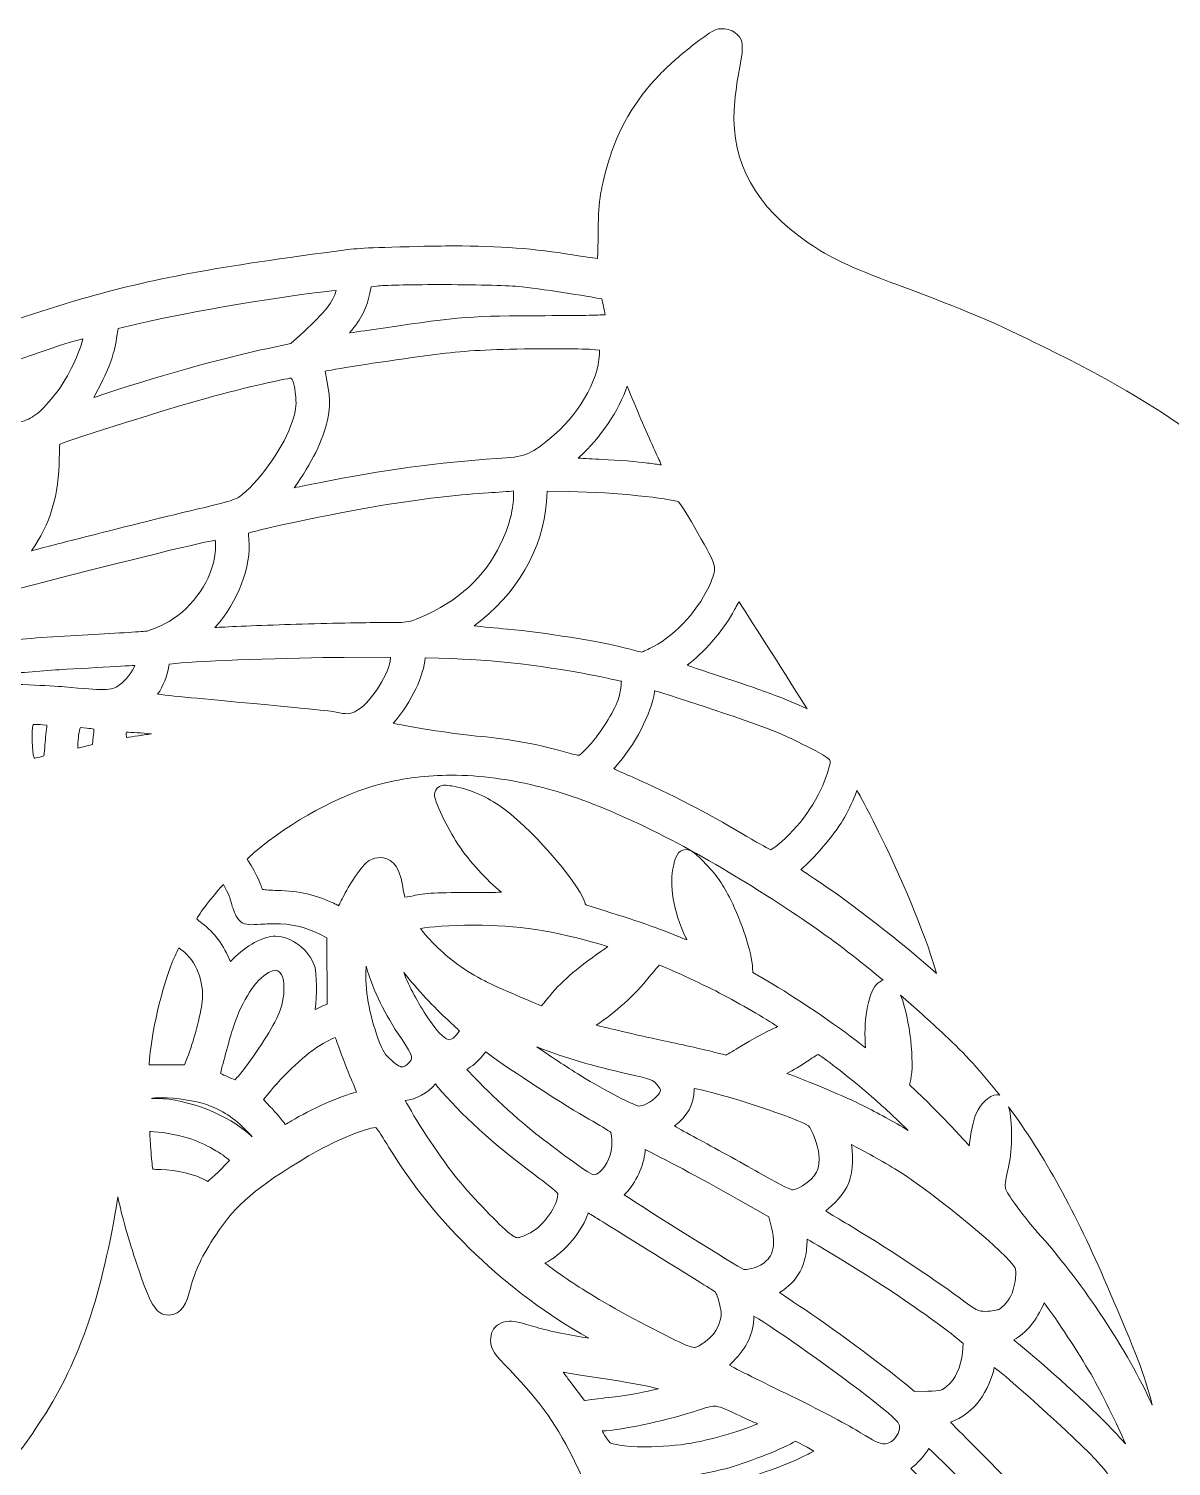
# Model space of a CAD drawing. Header units: inches. Extents: x -31 to 539, y 494 to 599.
# Drawn here: x 354.37 to 389.22, y 554.22 to 598.1 of the extents above; entities that cross this region are included whole.
import ezdxf

# ---------------------------------------------------------------- set-up
doc = ezdxf.new("R2010")
doc.units = ezdxf.units.IN
doc.header["$MEASUREMENT"] = 0
doc.layers.add('Feather', color=7, linetype='Continuous')

msp = doc.modelspace()

# ---------------------------------------------------------------- linework, layer by layer
at = {"layer": 'Feather', "lineweight": 0}
for points, knots in [([(421.539, 556.738), (419.849, 558.147), (418.664, 558.599), (416.662, 558.599), (416.514, 558.599), (416.356, 558.597), (416.193, 558.592), (415.103, 558.559), (414.391, 558.468), (413.563, 558.257), (413.394, 558.214), (413.252, 558.177), (413.161, 558.163), (413.157, 558.197), (413.153, 558.237), (413.149, 558.276), (413.018, 559.565), (412.861, 560.273), (412.386, 561.723), (411.88, 563.268), (411.226, 564.668), (409.973, 566.887), (409.332, 568.021), (407.55, 571.528), (407.128, 572.487), (406.692, 573.476), (406.204, 574.818), (406.017, 575.543), (405.823, 576.294), (405.776, 577.333), (405.904, 578.013), (406.028, 578.667), (406.267, 579.36), (406.498, 579.735), (406.621, 579.934), (406.909, 580.4), (406.582, 580.727), (406.482, 580.826), (406.367, 580.875), (406.229, 580.875), (406.049, 580.875), (405.839, 580.796), (405.396, 580.564), (404.238, 579.957), (403.488, 579.312), (402.885, 578.406), (402.14, 577.284), (401.572, 575.552), (401.243, 573.398), (401.243, 573.398), (401.209, 573.175), (401.209, 573.175), (401.181, 572.989), (401.156, 572.827), (401.135, 572.693), (401.045, 572.843), (400.931, 573.032), (400.802, 573.251), (400.133, 574.381), (398.807, 576.371), (398.074, 577.345), (396.875, 578.939), (394.941, 581.167), (393.575, 582.526), (390.79, 585.297), (388.798, 586.699), (385.048, 588.525), (383.618, 589.221), (383.037, 589.466), (380.898, 590.269), (379.327, 590.86), (378.837, 591.09), (378.142, 591.566), (376.551, 592.653), (375.792, 594.019), (375.887, 595.624), (375.906, 595.94), (375.96, 596.409), (376.006, 596.648), (376.164, 597.477), (376.2, 597.724), (375.977, 597.924), (375.842, 598.045), (375.706, 598.096), (375.523, 598.096), (375.496, 598.096), (375.467, 598.095), (375.437, 598.093), (375.373, 598.089), (375.24, 598.079), (374.589, 597.564), (374.214, 597.268), (373.841, 596.937), (373.617, 596.701), (372.836, 595.883), (372.332, 595.017), (372.031, 593.978), (371.793, 593.154), (371.74, 592.766), (371.736, 591.793), (371.734, 591.49), (371.726, 591.243), (371.717, 591.088), (371.556, 591.106), (371.295, 591.142), (370.956, 591.198), (369.826, 591.384), (368.708, 591.467), (367.332, 591.467), (367, 591.467), (366.658, 591.463), (366.285, 591.453), (364.501, 591.406), (364.43, 591.402), (363.754, 591.311), (359.717, 590.77), (358.002, 590.442), (355.774, 589.788), (352.988, 588.97), (350.413, 587.916), (347.671, 586.47), (344.151, 584.615), (343.011, 584.095), (340.894, 583.382), (339.497, 582.911), (338.511, 582.719), (337.49, 582.719), (337.225, 582.719), (336.953, 582.731), (336.66, 582.757), (335.782, 582.836), (335.258, 582.972), (334.727, 583.259), (333.94, 583.686), (333.767, 583.777), (333.587, 583.777), (333.533, 583.777), (333.489, 583.767), (333.457, 583.759), (333.131, 583.677), (332.965, 583.451), (332.966, 583.086), (332.966, 582.658), (333.367, 581.274), (333.603, 580.79), (334.121, 579.728), (335.346, 578.836), (337.245, 578.138), (337.455, 578.061), (337.643, 577.992), (337.785, 577.938), (336.941, 577.418), (335.902, 576.515), (335.259, 575.741), (334.757, 575.137), (333.627, 573.553), (333.061, 572.659), (332.577, 571.896), (332.04, 570.842), (331.369, 569.342), (330.389, 567.148), (329.591, 565.918), (328.617, 565.094), (328.013, 564.583), (327.158, 564.24), (326.49, 564.24), (326.467, 564.24), (326.445, 564.24), (326.423, 564.241), (326.187, 564.25), (325.907, 564.259), (325.8, 564.262), (325.8, 564.262), (325.777, 564.263), (325.777, 564.263), (325.533, 564.263), (325.404, 564.157), (325.339, 564.068), (325.034, 563.651), (325.362, 563.343), (325.742, 562.985), (326.259, 562.499), (326.912, 562.13), (327.579, 561.949), (327.928, 561.854), (328.63, 561.81), (329.135, 561.81), (329.341, 561.81), (329.635, 561.817), (329.864, 561.849), (329.93, 561.859), (329.992, 561.866), (330.047, 561.87), (330.024, 561.792), (329.99, 561.688), (329.94, 561.554), (329.651, 560.777), (329.594, 560.564), (329.332, 559.281), (329.027, 557.788), (328.954, 556.991), (328.958, 555.219), (328.961, 553.569), (329.067, 552.162), (329.3, 550.655), (329.576, 548.87), (329.804, 547.972), (330.318, 546.649), (330.862, 545.248), (332.268, 542.63), (333.054, 541.555), (333.674, 540.707), (335.125, 539.376), (336.222, 538.648), (337.062, 538.09), (339.969, 536.602), (340.417, 536.534), (340.486, 536.524), (340.553, 536.519), (340.617, 536.519), (340.957, 536.519), (341.213, 536.667), (341.32, 536.925), (341.454, 537.249), (341.332, 537.462), (340.961, 538.031), (339.992, 539.512), (339.653, 541.259), (339.86, 543.692), (340.014, 545.496), (340.38, 546.733), (341.312, 548.593), (342.077, 550.121), (342.951, 551.426), (344.234, 552.957), (345.169, 554.073), (345.774, 554.989), (346.128, 555.827), (346.189, 555.037), (346.176, 553.57), (346.024, 552.858), (345.711, 551.4), (345.293, 550.571), (344.366, 549.571), (343.903, 549.072), (343.903, 548.967), (343.903, 548.904), (343.903, 548.674), (344.215, 548.298), (344.462, 548.298), (344.55, 548.298), (344.659, 548.298), (347.281, 549.579), (348.283, 550.069), (349.954, 551.051), (350.857, 551.68), (352.655, 552.934), (353.721, 554.02), (354.791, 555.689), (355.929, 557.463), (356.616, 559.484), (357.088, 562.446), (357.207, 561.871), (357.404, 561.173), (357.678, 560.359), (358.064, 559.209), (358.224, 558.837), (358.637, 558.837), (359.038, 558.837), (359.192, 559.225), (359.299, 559.645), (359.44, 560.195), (359.657, 560.654), (360.073, 561.279), (360.706, 562.231), (361.289, 562.727), (362.905, 563.693), (363.664, 564.147), (364.637, 564.538), (364.956, 564.565), (365.024, 564.476), (365.168, 564.267), (365.357, 563.954), (366.758, 561.634), (368.97, 559.524), (371.453, 558.132), (370.915, 558.214), (370.259, 558.344), (369.852, 558.465), (369.387, 558.603), (369.193, 558.653), (369.035, 558.653), (368.882, 558.653), (368.78, 558.6), (368.701, 558.548), (368.529, 558.435), (368.456, 558.29), (368.456, 558.063), (368.456, 557.783), (368.589, 557.632), (369.049, 557.152), (370.021, 556.138), (370.474, 555.491), (371.071, 554.265), (371.962, 552.433), (372.415, 550.904), (373.274, 546.826), (373.888, 543.916), (374.214, 542.715), (374.861, 540.983), (375.129, 540.266), (375.627, 539.174), (375.977, 538.519), (375.939, 538.543), (375.9, 538.568), (375.859, 538.595), (373.733, 539.968), (372.542, 541.025), (371.746, 542.244), (370.923, 543.503), (370.451, 544.819), (370.45, 545.855), (370.45, 546.31), (370.196, 546.641), (369.846, 546.641), (369.734, 546.641), (369.566, 546.604), (369.404, 546.429), (369.019, 546.014), (368.56, 543.998), (368.339, 542.288), (368.236, 541.492), (368.22, 541.146), (368.247, 540.23), (368.264, 539.627), (368.319, 538.817), (368.37, 538.424), (368.472, 537.631), (368.84, 536.119), (369.208, 534.983), (369.721, 533.394), (370.7, 531.137), (371.52, 529.642), (370.367, 530.631), (369.687, 531.231), (369.497, 531.43), (368.615, 532.353), (368.162, 533.295), (367.88, 534.79), (367.753, 535.464), (367.676, 535.871), (367.217, 535.871), (367.192, 535.871), (367.166, 535.869), (367.138, 535.867), (366.671, 535.828), (366.612, 535.519), (366.457, 534.694), (366.344, 534.097), (366.324, 533.793), (366.322, 532.661), (366.319, 531.121), (366.408, 530.531), (366.82, 529.337), (367.266, 528.041), (367.769, 527.186), (368.673, 526.182), (369.613, 525.137), (370.418, 524.474), (371.866, 523.552), (371.892, 523.535), (371.923, 523.516), (371.956, 523.495), (371.735, 523.523), (371.497, 523.538), (371.258, 523.538), (370.886, 523.538), (370.543, 523.503), (370.268, 523.435), (368.813, 523.079), (367.822, 522.054), (367.404, 520.471), (367.258, 519.92), (367.242, 518.384), (367.376, 517.902), (367.546, 517.293), (367.865, 516.772), (368.38, 516.263), (369.178, 515.474), (369.964, 515.098), (370.929, 515.044), (371.08, 515.035), (371.221, 515.031), (371.345, 515.031), (371.899, 515.031), (372.23, 515.115), (372.419, 515.303), (372.538, 515.422), (372.595, 515.546), (372.594, 515.681), (372.592, 515.922), (372.409, 516.146), (372.071, 516.476), (371.614, 516.921), (371.515, 517.152), (371.487, 517.447), (371.443, 517.9), (371.863, 518.456), (372.335, 518.569), (372.438, 518.594), (372.556, 518.607), (372.677, 518.607), (372.907, 518.607), (373.136, 518.56), (373.29, 518.482), (373.931, 518.154), (374.617, 516.861), (374.921, 515.406), (374.98, 515.125), (375.051, 514.798), (375.088, 514.65), (374.967, 514.501), (374.427, 514.051), (374.026, 513.716), (372.298, 512.274), (370.159, 510.67), (368.702, 509.723), (367.358, 508.849), (367.051, 508.656), (366.175, 508.134), (363.435, 506.5), (360.879, 505.205), (357.628, 503.804), (354.457, 502.438), (349.892, 500.838), (347.237, 500.162), (344.792, 499.54), (342.155, 499.083), (339.81, 498.876), (338.115, 498.727), (337.501, 498.551), (336.953, 498.057), (336.616, 497.752), (336.444, 497.37), (336.442, 496.921), (336.44, 496.459), (336.546, 496.137), (336.822, 495.774), (337.316, 495.121), (338.529, 494.669), (340.235, 494.502), (340.35, 494.49), (340.551, 494.484), (340.83, 494.484), (341.681, 494.484), (343.115, 494.538), (343.62, 494.604), (345.414, 494.841), (347.236, 495.311), (349.527, 496.131), (351.19, 496.726), (352.249, 497.174), (355.818, 498.796), (356.643, 499.17), (359.17, 500.46), (360.401, 501.134), (364.147, 503.186), (366.83, 504.971), (369.371, 507.101), (372.725, 509.912), (374.381, 511.422), (375.701, 512.873), (375.834, 513.019), (375.937, 513.115), (375.996, 513.165), (376.112, 513.134), (376.322, 513.088), (376.717, 513.015), (378.031, 512.772), (378.546, 512.527), (379.221, 511.823), (379.899, 511.117), (380.287, 510.235), (380.233, 509.52), (380.179, 508.801), (379.832, 508.257), (379.326, 508.101), (378.754, 507.924), (378.496, 507.806), (378.385, 507.537), (378.286, 507.299), (378.247, 506.814), (379.093, 506.24), (379.621, 505.881), (380.032, 505.74), (380.663, 505.703), (380.759, 505.697), (380.852, 505.694), (380.939, 505.694), (381.652, 505.694), (382.18, 505.882), (382.822, 506.366), (383.453, 506.841), (383.973, 507.71), (384.18, 508.634), (384.314, 509.227), (384.295, 510.105), (384.146, 510.882), (384.253, 510.788), (384.378, 510.677), (384.515, 510.553), (386.387, 508.858), (387.304, 508.172), (388.441, 507.617), (389.155, 507.268), (389.799, 507.04), (390.816, 506.773), (391.379, 506.625), (392.062, 506.54), (392.692, 506.54), (393.059, 506.54), (393.402, 506.569), (393.682, 506.624), (394.436, 506.772), (395.083, 507.11), (395.554, 507.6), (395.837, 507.894), (396.13, 508.199), (395.846, 508.587), (395.708, 508.776), (395.514, 508.795), (394.92, 508.827), (393.274, 508.914), (391.456, 509.672), (389.934, 510.907), (389.449, 511.3), (388.901, 511.816), (388.525, 512.203), (389.524, 511.798), (390.589, 511.527), (391.95, 511.327), (392.436, 511.256), (393.539, 511.224), (394.358, 511.224), (394.958, 511.224), (395.46, 511.239), (395.771, 511.268), (397.891, 511.462), (400.19, 511.96), (401.627, 512.535), (402.403, 512.846), (404.605, 513.891), (405.144, 514.204), (405.383, 514.344), (406.029, 514.758), (406.583, 515.128), (407.943, 516.035), (408.274, 516.197), (408.946, 516.282), (409.046, 516.294), (409.156, 516.301), (409.274, 516.301), (409.643, 516.301), (410.029, 516.235), (410.212, 516.142), (410.458, 516.016), (410.741, 515.689), (410.885, 515.364), (410.994, 515.117), (411.109, 514.942), (411.316, 514.891), (411.373, 514.876), (411.425, 514.869), (411.474, 514.869), (411.836, 514.869), (412.018, 515.213), (412.334, 515.871), (412.668, 516.565), (412.726, 516.741), (412.811, 517.312), (412.921, 518.055), (412.869, 518.737), (412.648, 519.46), (412.146, 521.099), (411.188, 522.299), (409.443, 523.471), (409.399, 523.501), (409.359, 523.528), (409.325, 523.554), (409.375, 523.582), (409.435, 523.614), (409.504, 523.648), (410.102, 523.95), (410.597, 524.318), (411.157, 524.882), (412.618, 526.349), (413.391, 527.437), (414.605, 529.734), (415.82, 532.035), (416.648, 533.135), (417.462, 533.531), (417.667, 533.631), (417.824, 533.671), (418.005, 533.671), (418.106, 533.671), (418.219, 533.659), (418.36, 533.633), (418.429, 533.621), (418.493, 533.614), (418.552, 533.614), (418.834, 533.614), (418.952, 533.762), (418.997, 533.849), (419.114, 534.076), (419.026, 534.388), (418.73, 534.803), (417.896, 535.973), (416.785, 536.8), (415.601, 537.132), (415.197, 537.246), (414.961, 537.269), (414.201, 537.27), (414.201, 537.27), (414.191, 537.27), (414.191, 537.27), (413.688, 537.27), (413.1, 537.237), (412.853, 537.196), (412.225, 537.092), (411.274, 536.844), (410.647, 536.624), (412.265, 538.459), (413.483, 540.425), (414.595, 542.995), (415.389, 544.831), (415.727, 545.973), (416.102, 548.087), (416.669, 551.277), (416.974, 552.246), (417.734, 553.269), (418.613, 554.452), (419.744, 555.1), (421.295, 555.308), (421.667, 555.357), (422.176, 555.426), (422.176, 555.939), (422.176, 556.186), (422.02, 556.336), (421.539, 556.738)], [0, 0, 0, 0, 1, 1, 1, 2, 2, 2, 3, 3, 3, 4, 4, 4, 5, 5, 5, 6, 6, 6, 7, 7, 7, 8, 8, 8, 9, 9, 9, 10, 10, 10, 11, 11, 11, 12, 12, 12, 13, 13, 13, 14, 14, 14, 15, 15, 15, 16, 16, 16, 17, 17, 17, 18, 18, 18, 19, 19, 19, 20, 20, 20, 21, 21, 21, 22, 22, 22, 23, 23, 23, 24, 24, 24, 25, 25, 25, 26, 26, 26, 27, 27, 27, 28, 28, 28, 29, 29, 29, 30, 30, 30, 31, 31, 31, 32, 32, 32, 33, 33, 33, 34, 34, 34, 35, 35, 35, 36, 36, 36, 37, 37, 37, 38, 38, 38, 39, 39, 39, 40, 40, 40, 41, 41, 41, 42, 42, 42, 43, 43, 43, 44, 44, 44, 45, 45, 45, 46, 46, 46, 47, 47, 47, 48, 48, 48, 49, 49, 49, 50, 50, 50, 51, 51, 51, 52, 52, 52, 53, 53, 53, 54, 54, 54, 55, 55, 55, 56, 56, 56, 57, 57, 57, 58, 58, 58, 59, 59, 59, 60, 60, 60, 61, 61, 61, 62, 62, 62, 63, 63, 63, 64, 64, 64, 65, 65, 65, 66, 66, 66, 67, 67, 67, 68, 68, 68, 69, 69, 69, 70, 70, 70, 71, 71, 71, 72, 72, 72, 73, 73, 73, 74, 74, 74, 75, 75, 75, 76, 76, 76, 77, 77, 77, 78, 78, 78, 79, 79, 79, 80, 80, 80, 81, 81, 81, 82, 82, 82, 83, 83, 83, 84, 84, 84, 85, 85, 85, 86, 86, 86, 87, 87, 87, 88, 88, 88, 89, 89, 89, 90, 90, 90, 91, 91, 91, 92, 92, 92, 93, 93, 93, 94, 94, 94, 95, 95, 95, 96, 96, 96, 97, 97, 97, 98, 98, 98, 99, 99, 99, 100, 100, 100, 101, 101, 101, 102, 102, 102, 103, 103, 103, 104, 104, 104, 105, 105, 105, 106, 106, 106, 107, 107, 107, 108, 108, 108, 109, 109, 109, 110, 110, 110, 111, 111, 111, 112, 112, 112, 113, 113, 113, 114, 114, 114, 115, 115, 115, 116, 116, 116, 117, 117, 117, 118, 118, 118, 119, 119, 119, 120, 120, 120, 121, 121, 121, 122, 122, 122, 123, 123, 123, 124, 124, 124, 125, 125, 125, 126, 126, 126, 127, 127, 127, 128, 128, 128, 129, 129, 129, 130, 130, 130, 131, 131, 131, 132, 132, 132, 133, 133, 133, 134, 134, 134, 135, 135, 135, 136, 136, 136, 137, 137, 137, 138, 138, 138, 139, 139, 139, 140, 140, 140, 141, 141, 141, 142, 142, 142, 143, 143, 143, 144, 144, 144, 145, 145, 145, 146, 146, 146, 147, 147, 147, 148, 148, 148, 149, 149, 149, 150, 150, 150, 151, 151, 151, 152, 152, 152, 153, 153, 153, 154, 154, 154, 155, 155, 155, 156, 156, 156, 157, 157, 157, 158, 158, 158, 159, 159, 159, 160, 160, 160, 161, 161, 161, 162, 162, 162, 163, 163, 163, 164, 164, 164, 165, 165, 165, 166, 166, 166, 167, 167, 167, 168, 168, 168, 169, 169, 169, 170, 170, 170, 171, 171, 171, 172, 172, 172, 173, 173, 173, 174, 174, 174, 175, 175, 175, 176, 176, 176, 177, 177, 177, 178, 178, 178, 179, 179, 179, 180, 180, 180, 181, 181, 181, 182, 182, 182, 183, 183, 183, 184, 184, 184, 185, 185, 185, 186, 186, 186, 187, 187, 187, 188, 188, 188, 189, 189, 189, 190, 190, 190, 191, 191, 191, 192, 192, 192, 193, 193, 193, 194, 194, 194, 195, 195, 195, 196, 196, 196, 197, 197, 197, 198, 198, 198, 199, 199, 199, 200, 200, 200, 201, 201, 201, 202, 202, 202, 203, 203, 203, 204, 204, 204, 205, 205, 205, 206, 206, 206, 207, 207, 207, 208, 208, 208, 209, 209, 209, 210, 210, 210, 211, 211, 211, 212, 212, 212, 213, 213, 213, 214, 214, 214, 215, 215, 215, 216, 216, 216, 216]), ([(362.757, 588.849), (362.757, 588.849), (362.362, 588.485), (362.362, 588.485), (362.362, 588.485), (361.671, 588.34), (361.671, 588.34), (360.282, 588.05), (358.112, 587.439), (356.395, 586.855), (356.38, 586.85), (356.365, 586.845), (356.351, 586.84), (356.445, 587.009), (356.554, 587.221), (356.64, 587.401), (356.908, 587.963), (356.984, 588.214), (357.088, 588.89), (357.088, 588.89), (357.097, 588.948), (357.097, 588.948), (357.097, 588.948), (357.787, 589.113), (357.787, 589.113), (359.149, 589.438), (362.468, 589.997), (363.609, 590.093), (363.609, 590.093), (363.747, 590.105), (363.747, 590.105), (363.659, 589.768), (363.395, 589.437), (362.757, 588.849)], [0, 0, 0, 0, 1, 1, 1, 2, 2, 2, 3, 3, 3, 4, 4, 4, 5, 5, 5, 6, 6, 6, 7, 7, 7, 8, 8, 8, 9, 9, 9, 10, 10, 10, 11, 11, 11, 11]), ([(370.122, 589.339), (367.866, 589.335), (367.543, 589.31), (365.176, 588.962), (364.797, 588.906), (364.423, 588.852), (364.155, 588.812), (364.529, 589.264), (364.677, 589.561), (364.773, 590.031), (364.773, 590.031), (364.811, 590.219), (364.811, 590.219), (364.811, 590.219), (364.986, 590.241), (364.986, 590.241), (365.208, 590.269), (365.944, 590.287), (366.862, 590.287), (367.945, 590.287), (368.921, 590.264), (369.289, 590.229), (369.941, 590.167), (371.444, 589.933), (371.846, 589.849), (371.878, 589.728), (371.923, 589.522), (371.954, 589.367), (371.722, 589.355), (371.218, 589.341), (370.122, 589.339)], [0, 0, 0, 0, 1, 1, 1, 2, 2, 2, 3, 3, 3, 4, 4, 4, 5, 5, 5, 6, 6, 6, 7, 7, 7, 8, 8, 8, 9, 9, 9, 10, 10, 10, 10]), ([(355.229, 587.009), (354.725, 586.371), (354.523, 586.226), (354.173, 586.113), (353.735, 585.972), (350.619, 584.84), (349.604, 584.454), (349.26, 584.323), (348.561, 584.066), (348.047, 583.882), (347.838, 583.807), (347.658, 583.743), (347.513, 583.692), (347.528, 583.728), (347.544, 583.766), (347.561, 583.807), (347.684, 584.101), (347.736, 584.355), (347.761, 584.777), (347.769, 584.913), (347.785, 585.166), (347.806, 585.207), (347.806, 585.208), (347.81, 585.212), (347.826, 585.222), (348.079, 585.388), (350.13, 586.41), (350.973, 586.781), (352.507, 587.454), (355.095, 588.403), (356.019, 588.635), (355.935, 588.239), (355.571, 587.442), (355.229, 587.009)], [0, 0, 0, 0, 1, 1, 1, 2, 2, 2, 3, 3, 3, 4, 4, 4, 5, 5, 5, 6, 6, 6, 7, 7, 7, 8, 8, 8, 9, 9, 9, 10, 10, 10, 11, 11, 11, 11]), ([(370.248, 585.578), (369.629, 585.076), (369.509, 585.031), (368.641, 584.977), (366.919, 584.87), (365.147, 584.628), (363.225, 584.238), (362.922, 584.176), (362.662, 584.125), (362.464, 584.088), (363.008, 584.844), (363.34, 585.521), (363.477, 586.151), (363.579, 586.624), (363.573, 586.812), (363.413, 587.644), (363.441, 587.65), (363.47, 587.656), (363.497, 587.661), (363.985, 587.76), (365.571, 587.999), (366.762, 588.152), (367.635, 588.265), (368.221, 588.302), (369.486, 588.324), (369.783, 588.329), (370.098, 588.332), (370.396, 588.332), (370.951, 588.332), (371.388, 588.323), (371.538, 588.307), (371.538, 588.307), (371.779, 588.283), (371.779, 588.283), (371.779, 588.283), (371.774, 588.156), (371.774, 588.156), (371.736, 587.323), (371.123, 586.287), (370.248, 585.578)], [0, 0, 0, 0, 1, 1, 1, 2, 2, 2, 3, 3, 3, 4, 4, 4, 5, 5, 5, 6, 6, 6, 7, 7, 7, 8, 8, 8, 9, 9, 9, 10, 10, 10, 11, 11, 11, 12, 12, 12, 13, 13, 13, 13]), ([(362.377, 587.433), (362.402, 587.401), (362.48, 587.272), (362.513, 586.853), (362.535, 586.58), (362.516, 586.447), (362.406, 586.103), (362.177, 585.387), (361.479, 584.369), (360.882, 583.88), (360.696, 583.727), (360.622, 583.696), (359.308, 583.385), (358.528, 583.2), (357.035, 582.83), (355.981, 582.559), (355.431, 582.418), (354.848, 582.268), (354.45, 582.164), (355.02, 582.951), (355.299, 583.883), (355.302, 585.008), (355.302, 585.1), (355.303, 585.324), (355.317, 585.418), (355.751, 585.587), (358.74, 586.535), (359.766, 586.815), (361.076, 587.174), (362.168, 587.416), (362.377, 587.433)], [0, 0, 0, 0, 1, 1, 1, 2, 2, 2, 3, 3, 3, 4, 4, 4, 5, 5, 5, 6, 6, 6, 7, 7, 7, 8, 8, 8, 9, 9, 9, 10, 10, 10, 10]), ([(372.625, 587.189), (372.893, 586.517), (373.192, 585.813), (373.427, 585.305), (373.524, 585.097), (373.603, 584.919), (373.66, 584.787), (373.555, 584.799), (373.417, 584.818), (373.244, 584.842), (372.956, 584.882), (372.333, 584.931), (371.856, 584.952), (371.579, 584.964), (371.32, 584.979), (371.13, 584.992), (371.13, 584.992), (371.159, 585.019), (371.159, 585.019), (371.806, 585.609), (372.372, 586.454), (372.625, 587.189)], [0, 0, 0, 0, 1, 1, 1, 2, 2, 2, 3, 3, 3, 4, 4, 4, 5, 5, 5, 6, 6, 6, 7, 7, 7, 7]), ([(365.018, 579.971), (364.477, 579.971), (363.281, 579.946), (362.353, 579.915), (361.424, 579.885), (360.417, 579.844), (360.11, 579.824), (360.087, 579.822), (360.065, 579.821), (360.043, 579.82), (360.052, 579.83), (360.062, 579.841), (360.072, 579.852), (360.74, 580.581), (361.165, 581.7), (361.084, 582.514), (361.08, 582.555), (361.07, 582.652), (361.071, 582.703), (361.381, 582.82), (364.135, 583.397), (365.358, 583.585), (366.559, 583.77), (367.605, 583.89), (368.383, 583.932), (368.636, 583.946), (369.043, 583.973), (369.149, 583.992), (369.154, 583.957), (369.158, 583.898), (369.155, 583.803), (369.143, 583.371), (369.011, 582.89), (368.763, 582.373), (368.274, 581.355), (367.471, 580.62), (366.309, 580.125), (365.948, 579.971), (365.948, 579.971), (365.018, 579.971)], [0, 0, 0, 0, 1, 1, 1, 2, 2, 2, 3, 3, 3, 4, 4, 4, 5, 5, 5, 6, 6, 6, 7, 7, 7, 8, 8, 8, 9, 9, 9, 10, 10, 10, 11, 11, 11, 12, 12, 12, 13, 13, 13, 13]), ([(375.172, 581.198), (374.86, 580.432), (374.127, 579.608), (373.428, 579.241), (373.252, 579.149), (373.117, 579.092), (373.059, 579.072), (372.981, 579.089), (372.784, 579.136), (372.53, 579.202), (371.761, 579.402), (370.098, 579.668), (368.97, 579.772), (368.603, 579.806), (368.218, 579.844), (367.957, 579.871), (369.242, 580.821), (370.063, 582.23), (370.157, 583.659), (370.157, 583.659), (370.179, 583.984), (370.179, 583.984), (370.179, 583.984), (370.845, 583.973), (370.845, 583.973), (372.303, 583.949), (373.902, 583.763), (374.192, 583.655), (374.268, 583.558), (374.495, 583.203), (374.781, 582.7), (375.365, 581.675), (375.365, 581.675), (375.172, 581.198)], [0, 0, 0, 0, 1, 1, 1, 2, 2, 2, 3, 3, 3, 4, 4, 4, 5, 5, 5, 6, 6, 6, 7, 7, 7, 8, 8, 8, 9, 9, 9, 10, 10, 10, 11, 11, 11, 11]), ([(353.735, 579.431), (353.155, 579.371), (352.718, 579.333), (352.43, 579.316), (352.733, 579.69), (352.95, 580.084), (353.073, 580.489), (353.112, 580.617), (353.148, 580.716), (353.172, 580.776), (353.768, 580.944), (357.462, 581.885), (358.901, 582.23), (359.441, 582.359), (359.851, 582.447), (360.057, 582.485), (360.071, 582.369), (360.073, 582.171), (360.034, 581.954), (359.883, 581.125), (359.269, 580.312), (358.507, 579.93), (358.273, 579.813), (358.037, 579.725), (357.977, 579.715), (357.893, 579.703), (357.129, 579.652), (356.167, 579.6), (355.253, 579.551), (354.162, 579.475), (353.735, 579.431)], [0, 0, 0, 0, 1, 1, 1, 2, 2, 2, 3, 3, 3, 4, 4, 4, 5, 5, 5, 6, 6, 6, 7, 7, 7, 8, 8, 8, 9, 9, 9, 10, 10, 10, 10]), ([(375.376, 578.359), (374.973, 578.489), (374.66, 578.597), (374.453, 578.673), (374.453, 578.673), (374.454, 578.674), (374.455, 578.674), (374.937, 579.028), (375.544, 579.722), (375.835, 580.254), (375.881, 580.338), (375.962, 580.485), (376.033, 580.609), (376.453, 579.959), (377.56, 578.215), (378.111, 577.337), (377.416, 577.665), (376.699, 577.932), (375.376, 578.359)], [0, 0, 0, 0, 1, 1, 1, 2, 2, 2, 3, 3, 3, 4, 4, 4, 5, 5, 5, 6, 6, 6, 6]), ([(358.646, 578.646), (358.646, 578.646), (358.657, 578.708), (358.657, 578.708), (358.657, 578.708), (358.853, 578.727), (358.853, 578.727), (359.624, 578.804), (362.406, 578.903), (363.985, 578.91), (363.985, 578.91), (365.4, 578.916), (365.4, 578.916), (365.4, 578.916), (365.399, 578.885), (365.399, 578.885), (365.385, 578.449), (364.839, 577.58), (364.41, 577.307), (364.271, 577.219), (364.19, 577.191), (364.075, 577.191), (363.996, 577.191), (363.894, 577.205), (363.746, 577.236), (363.516, 577.284), (363.12, 577.323), (359.51, 577.662), (358.98, 577.711), (358.563, 577.755), (358.3, 577.785), (358.474, 578.04), (358.593, 578.336), (358.646, 578.646)], [0, 0, 0, 0, 1, 1, 1, 2, 2, 2, 3, 3, 3, 4, 4, 4, 5, 5, 5, 6, 6, 6, 7, 7, 7, 8, 8, 8, 9, 9, 9, 10, 10, 10, 11, 11, 11, 11]), ([(365.521, 576.94), (366.037, 577.543), (366.431, 578.37), (366.46, 578.899), (366.46, 578.899), (367.295, 578.871), (367.295, 578.871), (368.779, 578.821), (370.608, 578.589), (372.066, 578.264), (372.243, 578.225), (372.364, 578.199), (372.447, 578.182), (372.439, 578.034), (372.403, 577.784), (372.345, 577.619), (372.21, 577.234), (371.808, 576.594), (371.467, 576.221), (371.336, 576.078), (371.22, 575.968), (371.165, 575.921), (371.101, 575.926), (370.973, 575.95), (370.779, 576.008), (370.029, 576.233), (368.931, 576.439), (368.17, 576.497), (367.457, 576.551), (366.066, 576.776), (365.488, 576.9), (365.499, 576.913), (365.51, 576.926), (365.521, 576.94)], [0, 0, 0, 0, 1, 1, 1, 2, 2, 2, 3, 3, 3, 4, 4, 4, 5, 5, 5, 6, 6, 6, 7, 7, 7, 8, 8, 8, 9, 9, 9, 10, 10, 10, 11, 11, 11, 11]), ([(352.88, 578.12), (352.184, 578.135), (351.606, 578.152), (351.302, 578.164), (351.312, 578.187), (351.321, 578.206), (351.326, 578.212), (351.385, 578.252), (351.733, 578.268), (352.214, 578.29), (352.214, 578.29), (352.231, 578.291), (352.231, 578.291), (352.659, 578.311), (353.347, 578.364), (353.765, 578.409), (354.175, 578.453), (354.962, 578.514), (355.519, 578.546), (356.078, 578.577), (356.822, 578.62), (357.174, 578.641), (357.375, 578.652), (357.51, 578.659), (357.601, 578.66), (357.538, 578.5), (357.347, 578.213), (357.138, 578.069), (356.992, 577.969), (356.921, 577.928), (356.631, 577.928), (356.402, 577.928), (356.071, 577.954), (355.46, 578.009), (355.016, 578.049), (353.859, 578.099), (352.88, 578.12)], [0, 0, 0, 0, 1, 1, 1, 2, 2, 2, 3, 3, 3, 4, 4, 4, 5, 5, 5, 6, 6, 6, 7, 7, 7, 8, 8, 8, 9, 9, 9, 10, 10, 10, 11, 11, 11, 12, 12, 12, 12]), ([(378.693, 575.278), (378.448, 574.542), (377.843, 573.685), (377.221, 573.192), (377.131, 573.121), (377.051, 573.069), (377.001, 573.04), (376.867, 573.105), (376.544, 573.283), (376.121, 573.536), (375.104, 574.144), (373.921, 574.753), (372.792, 575.25), (372.546, 575.359), (372.345, 575.451), (372.212, 575.515), (372.226, 575.532), (372.243, 575.55), (372.261, 575.571), (372.843, 576.202), (373.377, 577.225), (373.451, 577.852), (373.453, 577.863), (373.454, 577.875), (373.456, 577.887), (373.988, 577.756), (376.586, 576.879), (377.186, 576.625), (377.547, 576.472), (378.079, 576.216), (378.372, 576.054), (378.564, 575.948), (378.781, 575.828), (378.808, 575.762), (378.834, 575.699), (378.759, 575.475), (378.693, 575.278)], [0, 0, 0, 0, 1, 1, 1, 2, 2, 2, 3, 3, 3, 4, 4, 4, 5, 5, 5, 6, 6, 6, 7, 7, 7, 8, 8, 8, 9, 9, 9, 10, 10, 10, 11, 11, 11, 12, 12, 12, 12]), ([(354.504, 576.863), (354.519, 576.865), (354.542, 576.866), (354.573, 576.866), (354.626, 576.866), (354.695, 576.862), (354.785, 576.855), (354.785, 576.855), (354.924, 576.843), (354.924, 576.843), (354.903, 576.696), (354.878, 576.44), (354.862, 576.239), (354.855, 576.15), (354.842, 575.977), (354.825, 575.904), (354.765, 575.884), (354.651, 575.854), (354.557, 575.836), (354.552, 575.835), (354.546, 575.834), (354.542, 575.833), (354.539, 575.84), (354.536, 575.846), (354.533, 575.854), (354.461, 576.025), (354.456, 576.656), (354.504, 576.863)], [0, 0, 0, 0, 1, 1, 1, 2, 2, 2, 3, 3, 3, 4, 4, 4, 5, 5, 5, 6, 6, 6, 7, 7, 7, 8, 8, 8, 9, 9, 9, 9]), ([(356.355, 576.72), (356.354, 576.662), (356.349, 576.584), (356.339, 576.489), (356.339, 576.489), (356.312, 576.253), (356.312, 576.253), (356.312, 576.253), (355.865, 576.144), (355.865, 576.144), (355.863, 576.329), (355.89, 576.626), (355.932, 576.727), (355.932, 576.727), (355.951, 576.77), (355.951, 576.77), (355.951, 576.77), (356.139, 576.75), (356.139, 576.75), (356.226, 576.741), (356.299, 576.73), (356.355, 576.72)], [0, 0, 0, 0, 1, 1, 1, 2, 2, 2, 3, 3, 3, 4, 4, 4, 5, 5, 5, 6, 6, 6, 7, 7, 7, 7]), ([(358.115, 576.578), (357.954, 576.555), (357.813, 576.535), (357.714, 576.519), (357.569, 576.495), (357.443, 576.475), (357.35, 576.462), (357.346, 576.516), (357.344, 576.577), (357.346, 576.631), (357.518, 576.622), (357.8, 576.602), (358.115, 576.578)], [0, 0, 0, 0, 1, 1, 1, 2, 2, 2, 3, 3, 3, 4, 4, 4, 4]), ([(380.214, 568.916), (379.958, 568.618), (379.822, 567.759), (379.894, 566.989), (379.837, 567.034), (379.774, 567.083), (379.706, 567.137), (379.035, 567.668), (377.703, 568.569), (376.912, 569.027), (376.912, 569.027), (376.45, 569.294), (376.45, 569.294), (376.45, 569.294), (376.447, 569.43), (376.447, 569.43), (376.436, 569.886), (376.094, 570.873), (375.781, 571.509), (375.551, 571.977), (375.377, 572.229), (375.035, 572.59), (374.73, 572.912), (374.589, 573.043), (374.414, 573.043), (374.149, 573.043), (374.082, 572.754), (374.042, 572.581), (373.894, 571.947), (374.02, 571.195), (374.416, 570.347), (374.426, 570.326), (374.435, 570.306), (374.444, 570.286), (374.352, 570.322), (374.247, 570.364), (374.129, 570.413), (373.48, 570.681), (372.691, 570.951), (371.492, 571.313), (371.356, 571.354), (371.356, 571.354), (371.326, 571.443), (371.1, 572.103), (369.61, 573.788), (368.711, 574.398), (368.282, 574.688), (367.72, 574.919), (367.278, 574.985), (367.186, 574.999), (367.117, 575.008), (367.061, 575.008), (367.025, 575.008), (366.915, 575.008), (366.83, 574.922), (366.747, 574.837), (366.748, 574.728), (366.748, 574.692), (366.751, 574.447), (367.265, 573.502), (367.482, 573.176), (367.808, 572.688), (368.333, 572.112), (368.787, 571.74), (368.565, 571.739), (368.293, 571.738), (367.986, 571.737), (366.836, 571.736), (366.43, 571.714), (366.097, 571.637), (366.051, 571.626), (365.927, 571.598), (365.843, 571.587), (365.823, 571.658), (365.796, 571.772), (365.777, 571.912), (365.672, 572.648), (365.349, 572.802), (365.097, 572.802), (364.988, 572.802), (364.874, 572.771), (364.757, 572.708), (364.524, 572.583), (364.118, 571.915), (363.952, 571.585), (363.952, 571.585), (363.933, 571.546), (363.933, 571.546), (363.892, 571.465), (363.851, 571.382), (363.821, 571.331), (363.786, 571.346), (363.742, 571.369), (363.7, 571.389), (363.7, 571.389), (363.67, 571.404), (363.67, 571.404), (363.158, 571.658), (362.611, 571.783), (361.949, 571.798), (361.742, 571.803), (361.585, 571.816), (361.499, 571.828), (361.483, 571.867), (361.462, 571.921), (361.441, 571.983), (361.393, 572.126), (361.264, 572.38), (361.149, 572.561), (361.1, 572.637), (361.061, 572.703), (361.033, 572.752), (361.083, 572.802), (361.156, 572.871), (361.247, 572.951), (362.333, 573.895), (363.891, 574.74), (365.125, 575.053), (365.817, 575.228), (366.513, 575.314), (367.251, 575.314), (368.136, 575.314), (369.05, 575.191), (370.046, 574.938), (371.552, 574.557), (373.618, 573.615), (375.716, 572.355), (377.634, 571.204), (378.968, 570.283), (380.429, 569.056), (380.363, 569.04), (380.287, 569.001), (380.214, 568.916)], [0, 0, 0, 0, 1, 1, 1, 2, 2, 2, 3, 3, 3, 4, 4, 4, 5, 5, 5, 6, 6, 6, 7, 7, 7, 8, 8, 8, 9, 9, 9, 10, 10, 10, 11, 11, 11, 12, 12, 12, 13, 13, 13, 14, 14, 14, 15, 15, 15, 16, 16, 16, 17, 17, 17, 18, 18, 18, 19, 19, 19, 20, 20, 20, 21, 21, 21, 22, 22, 22, 23, 23, 23, 24, 24, 24, 25, 25, 25, 26, 26, 26, 27, 27, 27, 28, 28, 28, 29, 29, 29, 30, 30, 30, 31, 31, 31, 32, 32, 32, 33, 33, 33, 34, 34, 34, 35, 35, 35, 36, 36, 36, 37, 37, 37, 38, 38, 38, 39, 39, 39, 40, 40, 40, 41, 41, 41, 42, 42, 42, 43, 43, 43, 44, 44, 44, 44]), ([(378.337, 572.154), (378.165, 572.267), (378.022, 572.364), (377.921, 572.435), (377.926, 572.439), (377.931, 572.443), (377.936, 572.448), (378.268, 572.714), (378.93, 573.493), (379.201, 573.937), (379.323, 574.136), (379.496, 574.491), (379.586, 574.726), (379.602, 574.769), (379.618, 574.809), (379.633, 574.847), (379.784, 574.588), (380.025, 574.124), (380.353, 573.461), (381.092, 571.968), (381.835, 570.12), (382.053, 569.265), (381.107, 570.125), (379.373, 571.475), (378.337, 572.154)], [0, 0, 0, 0, 1, 1, 1, 2, 2, 2, 3, 3, 3, 4, 4, 4, 5, 5, 5, 6, 6, 6, 7, 7, 7, 8, 8, 8, 8]), ([(363.091, 569.471), (362.922, 569.983), (362.385, 570.4), (361.895, 570.4), (361.895, 570.4), (361.892, 570.4), (361.892, 570.4), (361.514, 570.399), (361.005, 570.124), (360.595, 569.698), (360.567, 569.668), (360.541, 569.643), (360.518, 569.62), (360.317, 570.127), (360.037, 570.506), (359.65, 570.8), (359.583, 570.85), (359.53, 570.898), (359.493, 570.934), (359.626, 571.17), (360.074, 571.74), (360.307, 571.976), (360.388, 571.841), (360.495, 571.616), (360.544, 571.426), (360.581, 571.285), (360.657, 571.077), (360.725, 570.971), (360.83, 570.807), (360.941, 570.752), (361.165, 570.752), (361.258, 570.752), (361.385, 570.76), (361.569, 570.772), (361.667, 570.779), (361.764, 570.783), (361.856, 570.783), (362.368, 570.783), (362.802, 570.683), (363.223, 570.47), (363.223, 570.47), (363.466, 570.346), (363.466, 570.346), (363.466, 570.346), (363.471, 568.332), (363.471, 568.332), (363.471, 568.332), (363.138, 568.174), (363.108, 568.159), (363.156, 568.597), (363.161, 569.259), (363.091, 569.471)], [0, 0, 0, 0, 1, 1, 1, 2, 2, 2, 3, 3, 3, 4, 4, 4, 5, 5, 5, 6, 6, 6, 7, 7, 7, 8, 8, 8, 9, 9, 9, 10, 10, 10, 11, 11, 11, 12, 12, 12, 13, 13, 13, 14, 14, 14, 15, 15, 15, 16, 16, 16, 17, 17, 17, 17]), ([(371.82, 569.933), (371.077, 569.421), (370.562, 568.967), (370.199, 568.507), (370.118, 568.403), (370.052, 568.325), (370.006, 568.273), (369.641, 568.419), (368.54, 568.898), (368.276, 569.034), (367.696, 569.333), (367.202, 569.692), (366.766, 570.131), (366.518, 570.38), (366.386, 570.538), (366.315, 570.634), (366.607, 570.684), (367.218, 570.737), (367.916, 570.739), (367.916, 570.739), (367.957, 570.739), (367.957, 570.739), (369.251, 570.739), (370.376, 570.567), (371.839, 570.146), (371.912, 570.125), (371.977, 570.105), (372.035, 570.087), (371.975, 570.042), (371.904, 569.99), (371.82, 569.933)], [0, 0, 0, 0, 1, 1, 1, 2, 2, 2, 3, 3, 3, 4, 4, 4, 5, 5, 5, 6, 6, 6, 7, 7, 7, 8, 8, 8, 9, 9, 9, 10, 10, 10, 10]), ([(358.057, 566.663), (358.148, 567.68), (358.489, 569.058), (358.833, 569.801), (358.857, 569.853), (358.911, 569.97), (358.952, 570.041), (358.973, 570.026), (359.002, 570.006), (359.04, 569.977), (359.476, 569.645), (359.725, 569.014), (359.66, 568.407), (359.616, 568.003), (359.39, 567.151), (359.204, 566.685), (359.204, 566.685), (359.118, 566.47), (359.118, 566.47), (359.118, 566.47), (358.039, 566.47), (358.039, 566.47), (358.039, 566.47), (358.057, 566.663), (358.057, 566.663)], [0, 0, 0, 0, 1, 1, 1, 2, 2, 2, 3, 3, 3, 4, 4, 4, 5, 5, 5, 6, 6, 6, 7, 7, 7, 8, 8, 8, 8]), ([(364.658, 569.45), (364.658, 569.461), (364.659, 569.472), (364.66, 569.483), (364.893, 568.697), (365.214, 568.044), (365.737, 567.274), (366.126, 566.7), (366.091, 566.664), (365.922, 566.495), (365.835, 566.409), (365.789, 566.409), (365.771, 566.409), (365.718, 566.409), (365.616, 566.444), (365.43, 566.612), (365.229, 566.792), (365.173, 566.868), (365.031, 567.26), (364.743, 568.056), (364.624, 568.752), (364.658, 569.45)], [0, 0, 0, 0, 1, 1, 1, 2, 2, 2, 3, 3, 3, 4, 4, 4, 5, 5, 5, 6, 6, 6, 7, 7, 7, 7]), ([(377.105, 567.592), (376.857, 567.483), (376.411, 567.242), (376.111, 567.053), (375.878, 566.907), (375.709, 566.811), (375.631, 566.77), (375.559, 566.788), (375.428, 566.821), (375.266, 566.865), (375.042, 566.925), (374.36, 567.079), (373.745, 567.209), (372.749, 567.419), (372.054, 567.587), (371.677, 567.69), (372.239, 568.045), (372.874, 568.62), (373.297, 569.159), (373.429, 569.326), (373.534, 569.449), (373.599, 569.52), (373.906, 569.405), (374.818, 568.993), (375.443, 568.666), (376.077, 568.335), (376.838, 567.886), (377.214, 567.642), (377.181, 567.626), (377.144, 567.61), (377.105, 567.592)], [0, 0, 0, 0, 1, 1, 1, 2, 2, 2, 3, 3, 3, 4, 4, 4, 5, 5, 5, 6, 6, 6, 7, 7, 7, 8, 8, 8, 9, 9, 9, 10, 10, 10, 10]), ([(360.664, 566.017), (360.544, 566.06), (360.34, 566.15), (360.219, 566.214), (360.29, 566.519), (360.501, 567.299), (360.614, 567.637), (360.891, 568.462), (361.292, 569.079), (361.686, 569.288), (361.776, 569.336), (361.848, 569.36), (361.9, 569.36), (361.927, 569.36), (361.983, 569.36), (362.082, 569.228), (362.176, 569.101), (362.194, 568.552), (362.038, 568.139), (361.888, 567.742), (361.422, 566.978), (360.976, 566.401), (360.838, 566.221), (360.729, 566.091), (360.664, 566.017)], [0, 0, 0, 0, 1, 1, 1, 2, 2, 2, 3, 3, 3, 4, 4, 4, 5, 5, 5, 6, 6, 6, 7, 7, 7, 8, 8, 8, 8]), ([(367.155, 567.844), (367.316, 567.698), (367.435, 567.58), (367.504, 567.505), (367.484, 567.476), (367.458, 567.441), (367.427, 567.404), (367.365, 567.328), (367.274, 567.238), (367.2, 567.238), (367.105, 567.238), (366.913, 567.355), (366.539, 567.914), (366.239, 568.362), (365.983, 568.845), (365.805, 569.292), (366.244, 568.751), (366.729, 568.229), (367.155, 567.844)], [0, 0, 0, 0, 1, 1, 1, 2, 2, 2, 3, 3, 3, 4, 4, 4, 5, 5, 5, 6, 6, 6, 6]), ([(383.897, 565.559), (383.642, 565.559), (383.404, 565.26), (383.277, 565.005), (383.179, 564.808), (383.089, 564.359), (383.055, 564.006), (382.965, 564.101), (382.86, 564.216), (382.742, 564.345), (382.409, 564.709), (381.912, 565.22), (381.633, 565.484), (381.633, 565.484), (381.23, 565.865), (381.23, 565.865), (381.23, 565.865), (381.27, 566.027), (381.27, 566.027), (381.387, 566.515), (381.255, 567.879), (380.963, 568.599), (381.391, 568.226), (381.836, 567.824), (382.315, 567.379), (382.902, 566.833), (383.458, 566.225), (383.988, 565.544), (383.952, 565.556), (383.92, 565.559), (383.897, 565.559)], [0, 0, 0, 0, 1, 1, 1, 2, 2, 2, 3, 3, 3, 4, 4, 4, 5, 5, 5, 6, 6, 6, 7, 7, 7, 8, 8, 8, 9, 9, 9, 10, 10, 10, 10]), ([(362.194, 564.651), (362.115, 564.774), (361.903, 565.019), (361.735, 565.196), (361.735, 565.196), (361.529, 565.413), (361.529, 565.413), (361.529, 565.413), (361.739, 565.67), (361.739, 565.67), (362.261, 566.309), (362.96, 566.929), (363.438, 567.178), (363.554, 567.238), (363.649, 567.282), (363.719, 567.312), (363.749, 567.237), (363.787, 567.135), (363.829, 567.01), (363.916, 566.746), (364.088, 566.302), (364.211, 566.02), (364.243, 565.947), (364.32, 565.772), (364.366, 565.645), (363.894, 565.534), (362.955, 565.107), (362.38, 564.761), (362.307, 564.717), (362.245, 564.68), (362.194, 564.651)], [0, 0, 0, 0, 1, 1, 1, 2, 2, 2, 3, 3, 3, 4, 4, 4, 5, 5, 5, 6, 6, 6, 7, 7, 7, 8, 8, 8, 9, 9, 9, 10, 10, 10, 10]), ([(368.201, 566.738), (368.201, 566.738), (368.314, 566.867), (368.314, 566.867), (368.314, 566.867), (368.389, 566.811), (368.389, 566.811), (368.995, 566.357), (370.826, 565.166), (371.45, 564.82), (371.788, 564.633), (372.044, 564.471), (372.128, 564.409), (372.141, 564.359), (372.159, 564.246), (372.158, 564.11), (372.158, 563.763), (372.006, 563.393), (371.788, 563.21), (371.721, 563.153), (371.637, 563.119), (371.609, 563.113), (371.407, 563.167), (370.389, 563.949), (369.839, 564.371), (369.203, 564.858), (368.069, 565.948), (367.732, 566.337), (367.876, 566.413), (368.071, 566.589), (368.201, 566.738)], [0, 0, 0, 0, 1, 1, 1, 2, 2, 2, 3, 3, 3, 4, 4, 4, 5, 5, 5, 6, 6, 6, 7, 7, 7, 8, 8, 8, 9, 9, 9, 10, 10, 10, 10]), ([(372.661, 566.194), (373.379, 566.035), (373.398, 566.015), (373.516, 565.888), (373.617, 565.78), (373.64, 565.703), (373.64, 565.687), (373.634, 565.627), (373.481, 565.419), (373.213, 565.284), (373.137, 565.246), (373.028, 565.22), (372.981, 565.218), (372.816, 565.249), (371.987, 565.656), (371.197, 566.149), (370.747, 566.429), (370.275, 566.742), (369.864, 567.026), (370.838, 566.648), (371.518, 566.449), (372.661, 566.194)], [0, 0, 0, 0, 1, 1, 1, 2, 2, 2, 3, 3, 3, 4, 4, 4, 5, 5, 5, 6, 6, 6, 7, 7, 7, 7]), ([(380.219, 565.384), (380.499, 565.141), (380.858, 564.802), (381.196, 564.469), (380.749, 564.737), (380.258, 565.01), (379.828, 565.226), (379.304, 565.489), (378.121, 565.987), (377.493, 566.214), (377.675, 566.307), (377.928, 566.458), (378.119, 566.586), (378.264, 566.684), (378.381, 566.754), (378.449, 566.791), (378.681, 566.647), (379.41, 566.086), (380.219, 565.384)], [0, 0, 0, 0, 1, 1, 1, 2, 2, 2, 3, 3, 3, 4, 4, 4, 5, 5, 5, 6, 6, 6, 6]), ([(366.772, 565.89), (366.772, 565.89), (366.82, 565.832), (366.82, 565.832), (367.572, 564.937), (368.496, 564.096), (369.815, 563.106), (370.124, 562.874), (370.475, 562.61), (370.505, 562.541), (370.506, 562.541), (370.506, 562.536), (370.506, 562.521), (370.505, 562.208), (370.085, 561.56), (369.672, 561.352), (369.478, 561.254), (369.351, 561.198), (369.276, 561.198), (369.217, 561.198), (369.141, 561.245), (368.965, 561.392), (368.632, 561.669), (367.8, 562.553), (367.375, 563.081), (366.837, 563.749), (366.097, 564.915), (365.855, 565.39), (366.179, 565.415), (366.547, 565.615), (366.772, 565.89)], [0, 0, 0, 0, 1, 1, 1, 2, 2, 2, 3, 3, 3, 4, 4, 4, 5, 5, 5, 6, 6, 6, 7, 7, 7, 8, 8, 8, 9, 9, 9, 10, 10, 10, 10]), ([(377.67, 562.657), (377.635, 562.666), (377.421, 562.733), (376.63, 563.186), (376.094, 563.494), (375.249, 563.962), (374.748, 564.23), (374.456, 564.385), (374.22, 564.519), (374.065, 564.61), (374.452, 564.882), (374.665, 565.278), (374.665, 565.725), (374.665, 565.725), (374.665, 565.756), (374.665, 565.756), (375.501, 565.611), (377.894, 564.806), (378.155, 564.612), (378.245, 564.506), (378.432, 564.054), (378.466, 563.768), (378.522, 563.295), (378.4, 563.055), (377.966, 562.779), (377.846, 562.704), (377.716, 562.661), (377.67, 562.657)], [0, 0, 0, 0, 1, 1, 1, 2, 2, 2, 3, 3, 3, 4, 4, 4, 5, 5, 5, 6, 6, 6, 7, 7, 7, 8, 8, 8, 9, 9, 9, 9]), ([(358.174, 565.458), (358.244, 565.467), (358.328, 565.471), (358.425, 565.471), (358.86, 565.471), (359.45, 565.38), (359.797, 565.259), (360.257, 565.099), (360.636, 564.85), (361.026, 564.45), (361.093, 564.382), (361.145, 564.325), (361.185, 564.277), (361.167, 564.294), (361.148, 564.311), (361.128, 564.329), (360.464, 564.943), (359.193, 565.443), (358.295, 565.446), (358.218, 565.446), (358.16, 565.448), (358.116, 565.45), (358.139, 565.454), (358.159, 565.456), (358.174, 565.458)], [0, 0, 0, 0, 1, 1, 1, 2, 2, 2, 3, 3, 3, 4, 4, 4, 5, 5, 5, 6, 6, 6, 7, 7, 7, 8, 8, 8, 8]), ([(384.256, 565.191), (385.337, 563.729), (386.316, 561.946), (387.252, 559.75), (388.167, 557.602), (388.389, 557.078), (388.637, 556.088), (388.609, 556.15), (388.583, 556.208), (388.558, 556.261), (387.787, 557.906), (386.414, 559.954), (385.141, 561.359), (384.945, 561.576), (384.63, 561.974), (384.439, 562.248), (384.439, 562.248), (384.405, 562.296), (384.405, 562.296), (384.241, 562.531), (384.174, 562.63), (384.158, 562.728), (384.141, 562.839), (384.179, 563.018), (384.248, 563.344), (384.248, 563.344), (384.264, 563.415), (384.264, 563.415), (384.367, 563.902), (384.389, 564.733), (384.256, 565.191)], [0, 0, 0, 0, 1, 1, 1, 2, 2, 2, 3, 3, 3, 4, 4, 4, 5, 5, 5, 6, 6, 6, 7, 7, 7, 8, 8, 8, 9, 9, 9, 10, 10, 10, 10]), ([(359.797, 562.937), (359.46, 563.133), (358.856, 563.28), (358.394, 563.28), (358.275, 563.28), (358.199, 563.284), (358.15, 563.289), (358.135, 563.412), (358.113, 563.629), (358.092, 563.896), (358.072, 564.153), (358.063, 564.333), (358.065, 564.435), (358.073, 564.435), (358.083, 564.435), (358.093, 564.435), (358.349, 564.435), (358.851, 564.36), (359.247, 564.235), (359.765, 564.072), (360.312, 563.732), (360.493, 563.558), (360.428, 563.485), (360.321, 563.372), (360.177, 563.233), (360.026, 563.086), (359.907, 562.979), (359.835, 562.916), (359.823, 562.923), (359.81, 562.93), (359.797, 562.937)], [0, 0, 0, 0, 1, 1, 1, 2, 2, 2, 3, 3, 3, 4, 4, 4, 5, 5, 5, 6, 6, 6, 7, 7, 7, 8, 8, 8, 9, 9, 9, 10, 10, 10, 10]), ([(372.575, 562.549), (372.89, 562.874), (373.128, 563.391), (373.169, 563.835), (373.17, 563.854), (373.172, 563.872), (373.174, 563.888), (373.632, 563.665), (374.821, 563.036), (375.991, 562.376), (375.991, 562.376), (376.941, 561.84), (376.941, 561.84), (376.941, 561.84), (377.024, 561.511), (377.024, 561.511), (377.213, 560.761), (376.945, 560.505), (376.69, 560.365), (376.515, 560.27), (376.324, 560.226), (376.22, 560.226), (376.195, 560.226), (376.183, 560.228), (376.181, 560.228), (376.181, 560.228), (376.181, 560.228), (376.181, 560.228), (375.97, 560.326), (373.248, 562.029), (372.533, 562.504), (372.546, 562.519), (372.56, 562.534), (372.575, 562.549)], [0, 0, 0, 0, 1, 1, 1, 2, 2, 2, 3, 3, 3, 4, 4, 4, 5, 5, 5, 6, 6, 6, 7, 7, 7, 8, 8, 8, 9, 9, 9, 10, 10, 10, 11, 11, 11, 11]), ([(384.36, 559.504), (384.284, 559.303), (384.083, 559.074), (383.96, 559.01), (383.921, 558.99), (383.746, 558.951), (383.567, 558.951), (383.31, 558.951), (383.31, 558.951), (382.746, 559.369), (381.935, 559.971), (380.388, 560.991), (379.368, 561.597), (379.107, 561.752), (378.841, 561.91), (378.677, 562.016), (378.925, 562.213), (379.217, 562.535), (379.324, 562.745), (379.484, 563.057), (379.542, 563.599), (379.467, 564.039), (379.826, 563.856), (380.41, 563.533), (380.869, 563.247), (382.087, 562.489), (384.266, 560.648), (384.458, 560.275), (384.493, 560.191), (384.476, 559.808), (384.36, 559.504)], [0, 0, 0, 0, 1, 1, 1, 2, 2, 2, 3, 3, 3, 4, 4, 4, 5, 5, 5, 6, 6, 6, 7, 7, 7, 8, 8, 8, 9, 9, 9, 10, 10, 10, 10]), ([(371.403, 561.874), (371.414, 561.903), (371.425, 561.93), (371.436, 561.953), (371.485, 561.926), (371.545, 561.891), (371.612, 561.847), (371.8, 561.726), (372.694, 561.171), (373.606, 560.609), (374.512, 560.051), (375.203, 559.616), (375.316, 559.538), (375.341, 559.494), (375.396, 559.36), (375.436, 559.185), (375.508, 558.868), (375.501, 558.826), (375.45, 558.656), (375.363, 558.367), (375.224, 558.178), (374.969, 558.002), (374.796, 557.883), (374.727, 557.849), (374.664, 557.849), (374.56, 557.849), (374.369, 557.938), (374.11, 558.064), (373.241, 558.486), (371.962, 559.183), (371.373, 559.555), (370.789, 559.926), (370.339, 560.246), (370.114, 560.425), (370.62, 560.665), (371.185, 561.298), (371.403, 561.874)], [0, 0, 0, 0, 1, 1, 1, 2, 2, 2, 3, 3, 3, 4, 4, 4, 5, 5, 5, 6, 6, 6, 7, 7, 7, 8, 8, 8, 9, 9, 9, 10, 10, 10, 11, 11, 11, 12, 12, 12, 12]), ([(382.848, 557.692), (382.81, 557.262), (382.624, 556.865), (382.364, 556.655), (382.211, 556.532), (382.205, 556.527), (381.788, 556.513), (381.788, 556.513), (381.383, 556.5), (381.383, 556.5), (381.383, 556.5), (381.108, 556.734), (381.108, 556.734), (380.485, 557.263), (378.767, 558.53), (377.882, 559.112), (377.624, 559.282), (377.414, 559.425), (377.269, 559.526), (377.83, 559.866), (378.104, 560.381), (378.107, 561.1), (378.107, 561.12), (378.107, 561.14), (378.108, 561.158), (378.605, 560.872), (379.683, 560.215), (380.407, 559.743), (381.294, 559.164), (382.254, 558.484), (382.688, 558.126), (382.688, 558.126), (382.873, 557.974), (382.873, 557.974), (382.873, 557.974), (382.848, 557.692), (382.848, 557.692)], [0, 0, 0, 0, 1, 1, 1, 2, 2, 2, 3, 3, 3, 4, 4, 4, 5, 5, 5, 6, 6, 6, 7, 7, 7, 8, 8, 8, 9, 9, 9, 10, 10, 10, 11, 11, 11, 12, 12, 12, 12]), ([(387.653, 555.095), (387.113, 555.698), (385.863, 556.868), (384.866, 557.702), (384.688, 557.851), (384.531, 557.983), (384.414, 558.082), (384.786, 558.277), (385.108, 558.669), (385.342, 559.208), (385.72, 558.707), (386.391, 557.688), (386.77, 557.031), (387.104, 556.453), (387.571, 555.485), (387.823, 554.91), (387.773, 554.962), (387.717, 555.023), (387.653, 555.095)], [0, 0, 0, 0, 1, 1, 1, 2, 2, 2, 3, 3, 3, 4, 4, 4, 5, 5, 5, 6, 6, 6, 6]), ([(375.855, 557.419), (376.274, 557.839), (376.487, 558.3), (376.488, 558.79), (376.488, 558.796), (376.488, 558.801), (376.488, 558.807), (377.147, 558.409), (378.997, 557.119), (380.163, 556.189), (380.865, 555.629), (380.932, 555.534), (380.932, 555.421), (380.931, 555.252), (380.808, 555.044), (380.662, 554.969), (380.576, 554.924), (380.518, 554.906), (380.46, 554.906), (380.33, 554.906), (380.136, 554.998), (379.742, 555.245), (379.407, 555.455), (378.529, 555.922), (377.785, 556.286), (376.876, 556.731), (376.085, 557.12), (375.743, 557.304), (375.774, 557.338), (375.812, 557.376), (375.855, 557.419)], [0, 0, 0, 0, 1, 1, 1, 2, 2, 2, 3, 3, 3, 4, 4, 4, 5, 5, 5, 6, 6, 6, 7, 7, 7, 8, 8, 8, 9, 9, 9, 10, 10, 10, 10]), ([(385.206, 552.718), (384.815, 553.177), (383.987, 554.058), (383.361, 554.682), (382.987, 555.055), (382.68, 555.364), (382.484, 555.565), (382.815, 555.682), (383.169, 555.95), (383.393, 556.259), (383.568, 556.501), (383.761, 556.928), (383.819, 557.242), (384.594, 556.64), (386.963, 554.472), (387.266, 554.016), (387.337, 553.87), (387.353, 553.038), (387.248, 552.724), (387.154, 552.445), (386.897, 552.179), (386.594, 552.045), (386.403, 551.96), (386.095, 551.902), (385.939, 551.902), (385.931, 551.902), (385.923, 551.902), (385.917, 551.902), (385.826, 552), (385.567, 552.294), (385.206, 552.718)], [0, 0, 0, 0, 1, 1, 1, 2, 2, 2, 3, 3, 3, 4, 4, 4, 5, 5, 5, 6, 6, 6, 7, 7, 7, 8, 8, 8, 9, 9, 9, 10, 10, 10, 10]), ([(370.672, 557.09), (371.081, 557.019), (371.688, 556.925), (372.22, 556.846), (372.754, 556.766), (373.235, 556.67), (373.579, 556.589), (373.197, 556.494), (372.663, 556.39), (372.161, 556.332), (371.878, 556.299), (371.544, 556.259), (371.415, 556.241), (371.415, 556.241), (371.318, 556.229), (371.318, 556.229), (371.318, 556.229), (370.901, 556.781), (370.901, 556.781), (370.812, 556.9), (370.735, 557.003), (370.672, 557.09)], [0, 0, 0, 0, 1, 1, 1, 2, 2, 2, 3, 3, 3, 4, 4, 4, 5, 5, 5, 6, 6, 6, 7, 7, 7, 7]), ([(371.894, 555.305), (372.322, 555.305), (373.804, 555.613), (374.537, 555.854), (374.537, 555.854), (374.641, 555.888), (374.641, 555.888), (374.968, 555.996), (375.148, 556.056), (375.284, 556.056), (375.433, 556.056), (375.594, 555.98), (375.948, 555.813), (375.948, 555.813), (376.046, 555.767), (376.046, 555.767), (376.241, 555.675), (376.453, 555.581), (376.603, 555.52), (376.174, 555.334), (375.291, 555.054), (374.584, 554.93), (374.176, 554.858), (373.664, 554.816), (373.181, 554.816), (372.462, 554.816), (372.166, 554.901), (372.105, 554.937), (372.074, 554.966), (371.983, 555.083), (371.899, 555.23), (371.887, 555.252), (371.873, 555.277), (371.859, 555.302), (371.871, 555.304), (371.884, 555.305), (371.894, 555.305)], [0, 0, 0, 0, 1, 1, 1, 2, 2, 2, 3, 3, 3, 4, 4, 4, 5, 5, 5, 6, 6, 6, 7, 7, 7, 8, 8, 8, 9, 9, 9, 10, 10, 10, 11, 11, 11, 12, 12, 12, 12]), ([(372.962, 553.836), (373.06, 553.832), (373.157, 553.831), (373.254, 553.831), (374.021, 553.831), (374.794, 553.935), (375.617, 554.148), (376.196, 554.299), (377.313, 554.729), (377.678, 554.943), (377.678, 554.943), (377.759, 554.99), (377.759, 554.99), (377.759, 554.99), (378.107, 554.802), (378.107, 554.802), (378.186, 554.759), (378.256, 554.719), (378.314, 554.684), (378.266, 554.656), (378.21, 554.626), (378.146, 554.594), (377.197, 554.117), (376.102, 553.771), (375.06, 553.621), (374.743, 553.575), (374.268, 553.547), (373.79, 553.547), (373.317, 553.547), (372.911, 553.573), (372.696, 553.617), (372.662, 553.645), (372.6, 553.728), (372.543, 553.848), (372.642, 553.846), (372.776, 553.842), (372.962, 553.836)], [0, 0, 0, 0, 1, 1, 1, 2, 2, 2, 3, 3, 3, 4, 4, 4, 5, 5, 5, 6, 6, 6, 7, 7, 7, 8, 8, 8, 9, 9, 9, 10, 10, 10, 11, 11, 11, 12, 12, 12, 12]), ([(381.821, 554.761), (382.385, 554.269), (384.282, 552.295), (385.021, 551.349), (385.205, 551.113), (385.205, 551.113), (385.18, 550.921), (385.139, 550.615), (385.004, 550.294), (384.85, 550.14), (384.827, 550.117), (384.809, 550.101), (384.796, 550.09), (384.758, 550.128), (384.691, 550.214), (384.57, 550.4), (383.983, 551.304), (383.27, 552.153), (382.183, 553.241), (382.183, 553.241), (381.272, 554.152), (381.272, 554.152), (381.465, 554.301), (381.711, 554.557), (381.821, 554.761)], [0, 0, 0, 0, 1, 1, 1, 2, 2, 2, 3, 3, 3, 4, 4, 4, 5, 5, 5, 6, 6, 6, 7, 7, 7, 8, 8, 8, 8])]:
    msp.add_open_spline(points, degree=3, knots=knots, dxfattribs=at)

doc.saveas('drawing.dxf')
